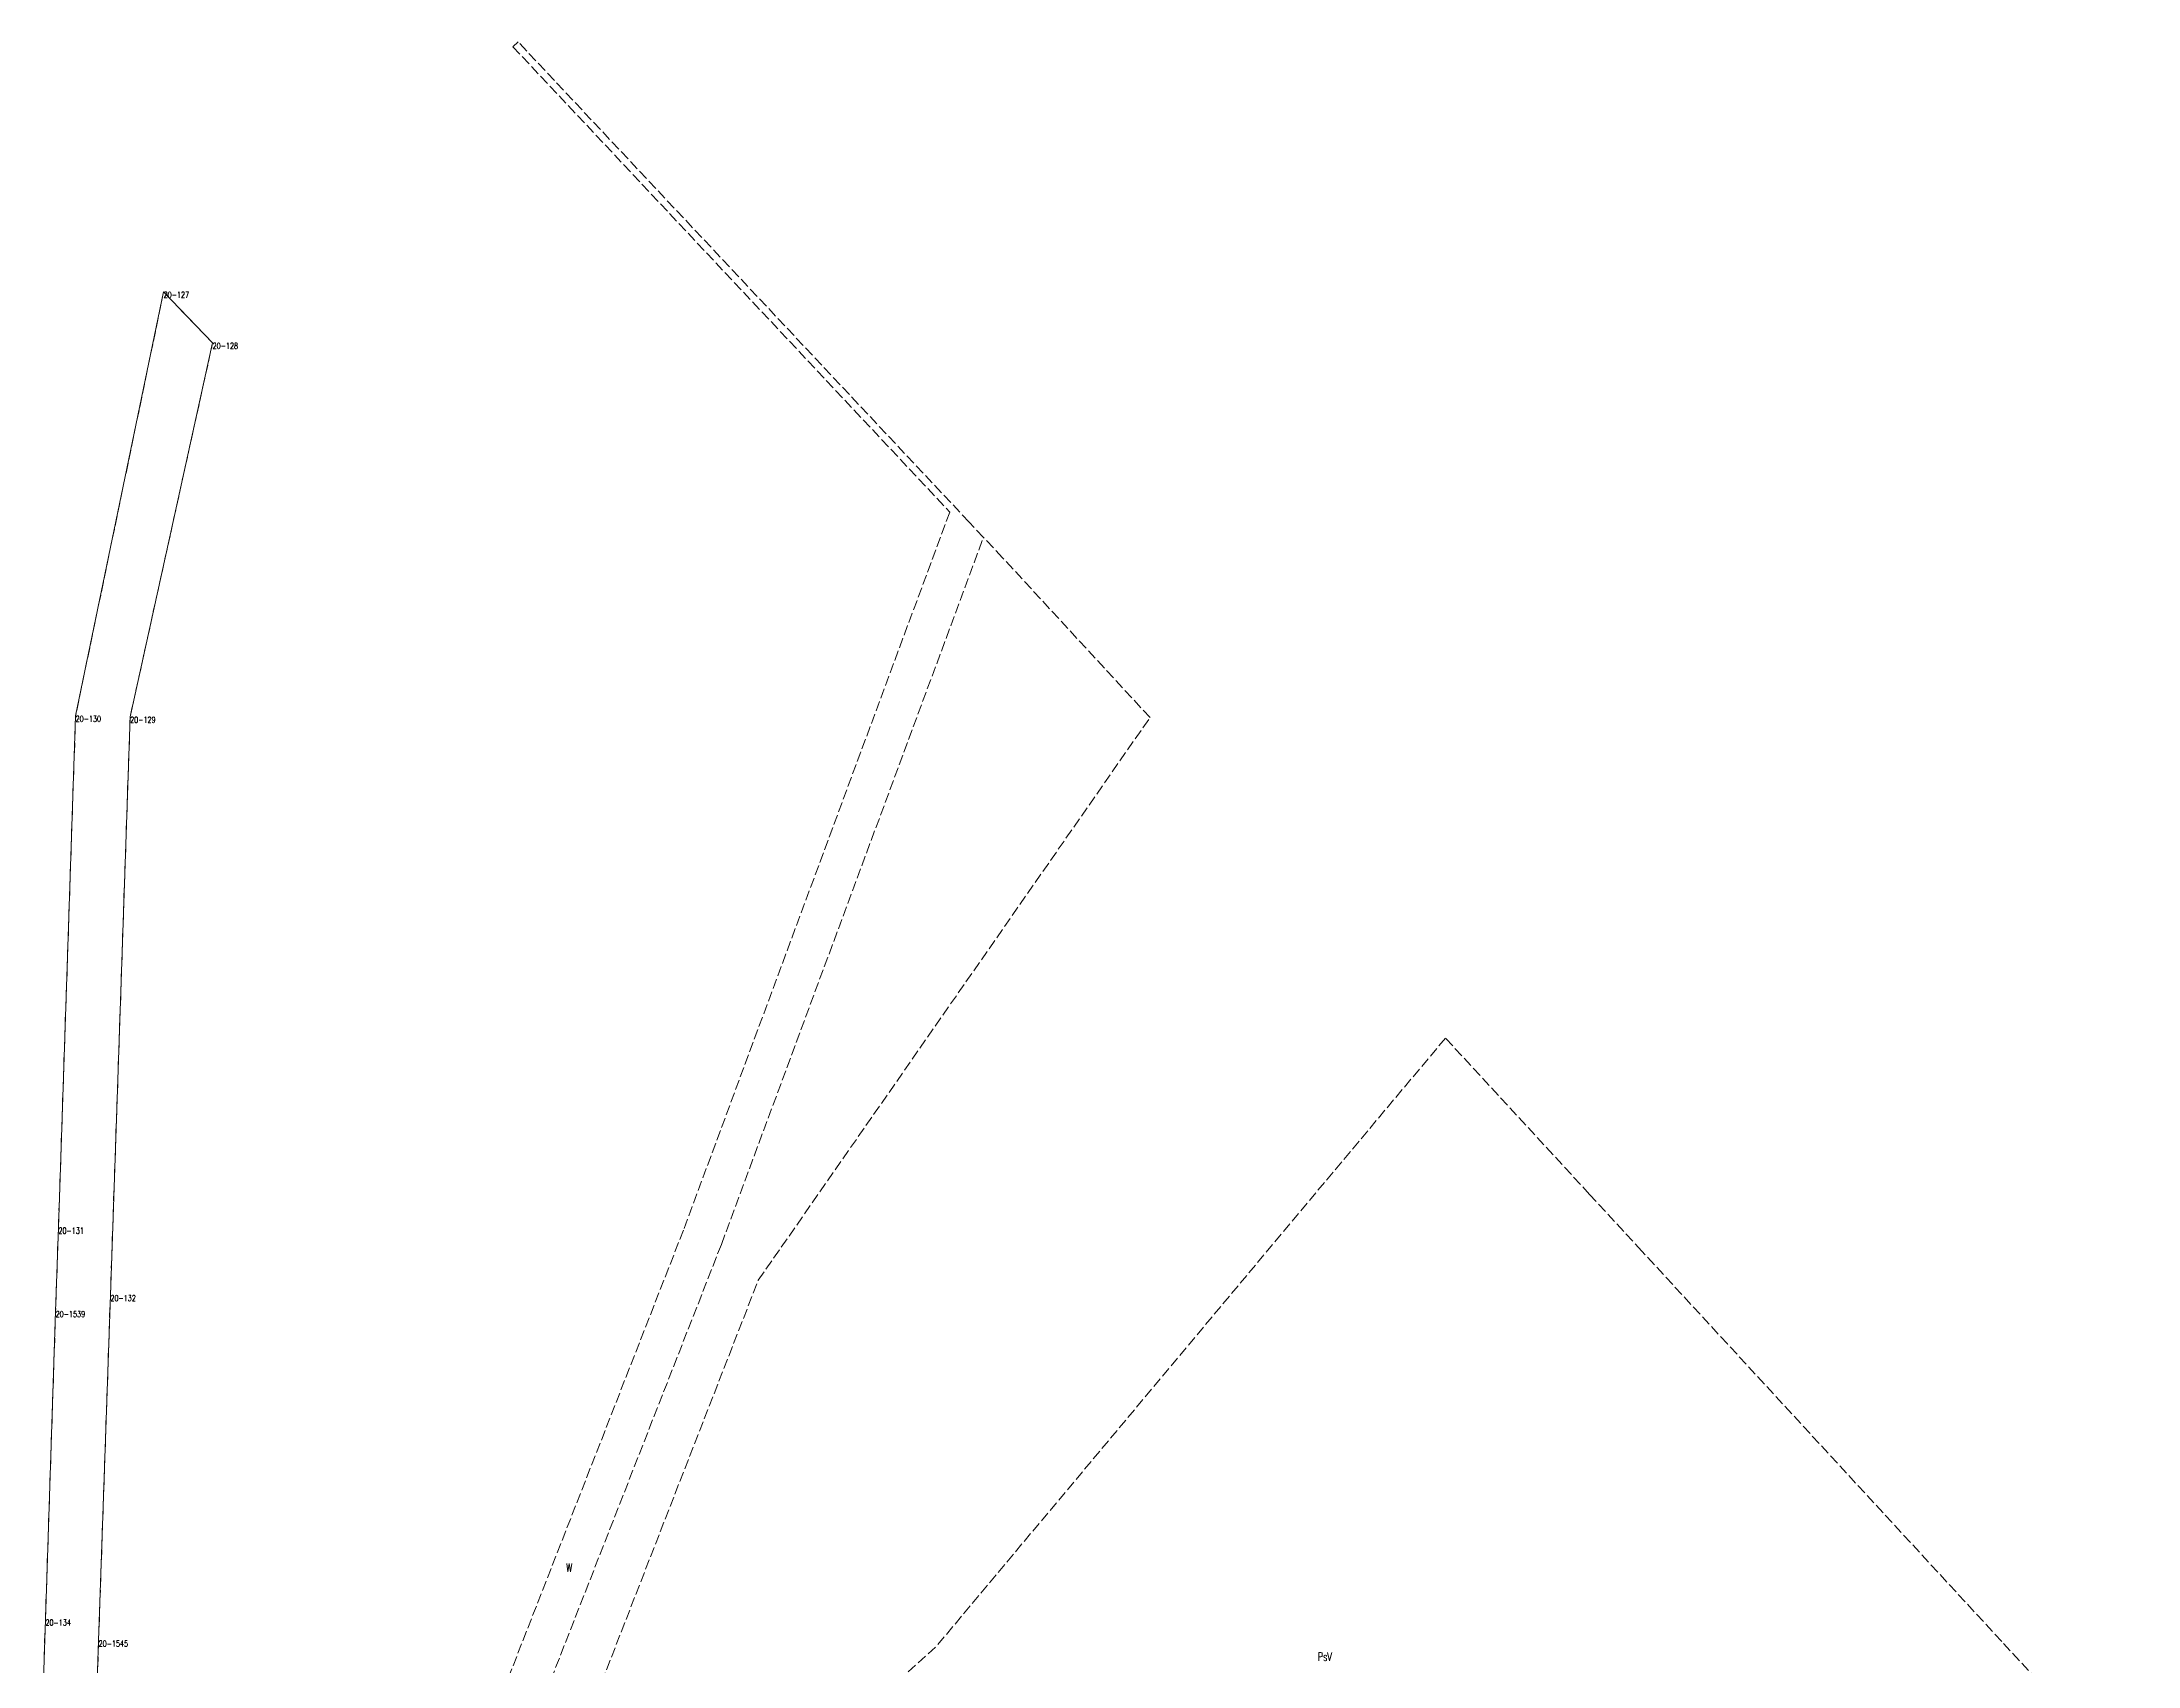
# Model space of a CAD drawing. Header units: metres. Extents: x 7536658 to 7539479, y 5878998 to 5880901.
# Drawn here: x 7538789.6 to 7539100.9, y 5880346.2 to 5880587.4 of the extents above; entities that cross this region are included whole.
import ezdxf
from ezdxf.enums import TextEntityAlignment as Align

# ---------------------------------------------------------------- set-up
doc = ezdxf.new("R2010")
doc.units = ezdxf.units.M
doc.linetypes.add('GDE', pattern=[0])
doc.linetypes.add('GUK', pattern=[2, 1.5, -0.5])
doc.layers.add('Dzialki', color=7, linetype='GDE', lineweight=18)
doc.layers.add('Numery_punktow', color=7, linetype='CONTINUOUS', lineweight=9)
doc.layers.add('Kontury', color=96, linetype='GUK', lineweight=18, true_color=0x008000)
doc.layers.add('Numery_konturow', color=96, linetype='CONTINUOUS', lineweight=13, true_color=0x008000)
doc.styles.get("Standard").update_dxf_attribs({"font": 'Simplex.SHX', "width": 0.75})

msp = doc.modelspace()

# ---------------------------------------------------------------- linework, layer by layer
at = {"layer": 'Dzialki'}
for p, q in [((7538807.64, 5880550.32), (7538794.56, 5880487.34)), ((7538814.91, 5880542.74), (7538807.64, 5880550.32)), ((7538802.66, 5880487.2), (7538814.91, 5880542.74)), ((7538794.56, 5880487.34), (7538792.01, 5880411.32)), ((7538799.73, 5880401.3), (7538802.66, 5880487.2)), ((7538792.01, 5880411.32), (7538791.6, 5880398.92)), ((7538797.98, 5880349.98), (7538799.73, 5880401.3)), ((7538791.6, 5880398.92), (7538790.08, 5880353.1)), ((7538790.08, 5880353.1), (7538789.56, 5880337.5)), ((7538797.78, 5880344.07), (7538797.98, 5880349.98))]:
    msp.add_line(p, q, dxfattribs=at)
at = {"layer": 'Kontury'}
for p, q in [((7538860.29, 5880587.44), (7538859.52, 5880586.72)), ((7538859.52, 5880586.72), (7538924.4, 5880517.61)), ((7538927.28, 5880516.11), (7538860.29, 5880587.44)), ((7538807.64, 5880550.32), (7538794.56, 5880487.34)), ((7538814.91, 5880542.74), (7538807.64, 5880550.32)), ((7538802.66, 5880487.2), (7538814.91, 5880542.74)), ((7538924.4, 5880517.61), (7538884.85, 5880410.96)), ((7538890.47, 5880408.82), (7538929.41, 5880513.84)), ((7538929.41, 5880513.84), (7538927.28, 5880516.11)), ((7538932.25, 5880510.82), (7538929.41, 5880513.84)), ((7538954.14, 5880487.08), (7538932.25, 5880510.82)), ((7538794.56, 5880487.34), (7538792.01, 5880411.32)), ((7538801.14, 5880442.3), (7538802.66, 5880487.2)), ((7538895.95, 5880403.5), (7538954.14, 5880487.08)), ((7538799.73, 5880401.3), (7538801.14, 5880442.3)), ((7538998.02, 5880439.48), (7538922.3, 5880349)), ((7539019.43, 5880416.26), (7538998.02, 5880439.48)), ((7539027.2, 5880407.82), (7539019.43, 5880416.26)), ((7538792.01, 5880411.32), (7538791.6, 5880398.92)), ((7538884.85, 5880410.96), (7538853.62, 5880331.12)), ((7538858.57, 5880327.34), (7538890.47, 5880408.82)), ((7539039.9, 5880394.04), (7539027.2, 5880407.82)), ((7538797.98, 5880349.98), (7538799.73, 5880401.3)), ((7538858.16, 5880306.52), (7538895.95, 5880403.5)), ((7538791.6, 5880398.92), (7538790.08, 5880353.1)), ((7539060.3, 5880371.91), (7539039.9, 5880394.04)), ((7539080.63, 5880349.85), (7539060.3, 5880371.91)), ((7538790.08, 5880353.1), (7538789.56, 5880337.5)), ((7538797.78, 5880344.07), (7538797.98, 5880349.98)), ((7538922.3, 5880349), (7538865.02, 5880297.77)), ((7539100.89, 5880327.87), (7539080.63, 5880349.85))]:
    msp.add_line(p, q, dxfattribs=at)

# ---------------------------------------------------------------- texts
at = {"layer": 'Numery_konturow', "width": 0.7}
for s, p in [('W', (7538867.88, 5880360.81)), ('PsV', (7538980.1, 5880347.59))]:
    msp.add_text(s, height=1.26, dxfattribs=at).set_placement(p, align=Align.MIDDLE)
at = {"layer": 'Numery_punktow', "width": 0.7}
for s, p in [('20-127', (7538807.64, 5880550.32)), ('20-128', (7538814.91, 5880542.74)), ('20-130', (7538794.56, 5880487.34)), ('20-129', (7538802.66, 5880487.2)), ('20-131', (7538792.01, 5880411.32)), ('20-132', (7538799.73, 5880401.3)), ('20-1539', (7538791.6, 5880398.92)), ('20-134', (7538790.08, 5880353.1)), ('20-1545', (7538797.98, 5880349.98))]:
    msp.add_text(s, height=0.9, dxfattribs=at).set_placement(p, align=Align.TOP_LEFT)

doc.saveas('drawing.dxf')
